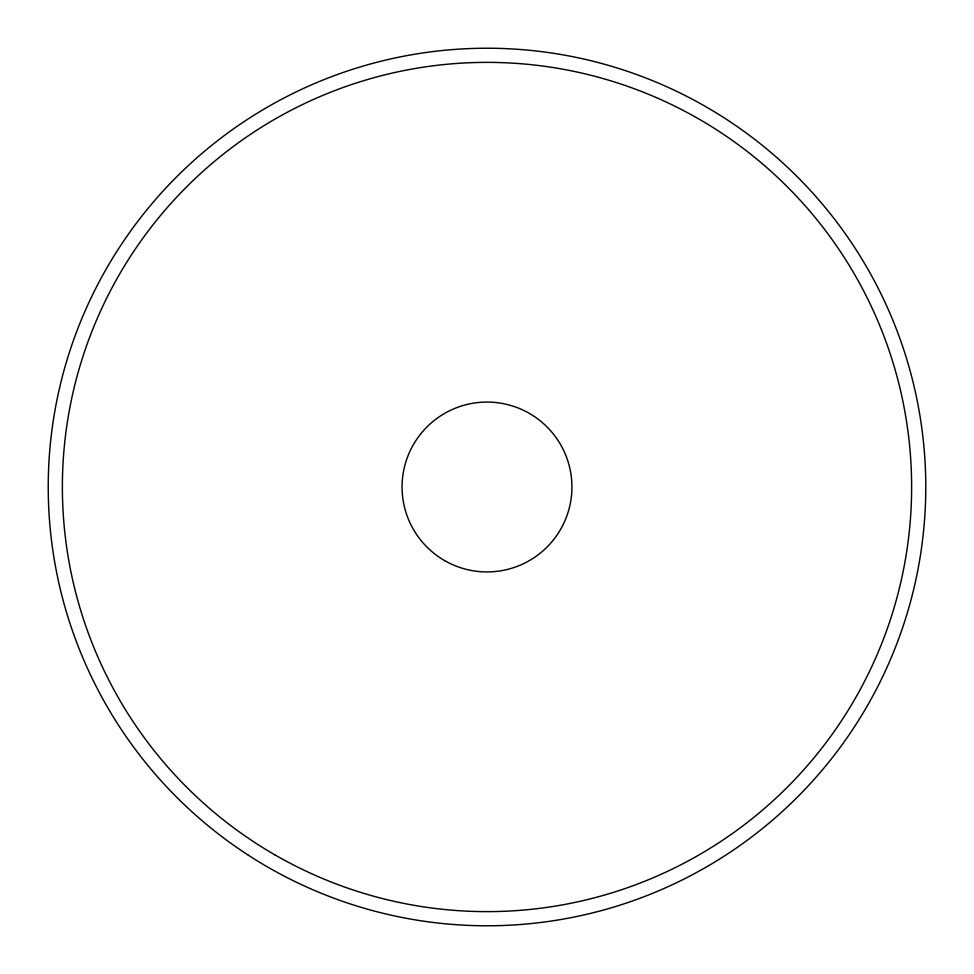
<?xml version="1.0" encoding="UTF-8"?>
<svg xmlns="http://www.w3.org/2000/svg" width="974" height="974" viewBox="0 0 974 974"><rect width="100%" height="100%" fill="white"/><g stroke="black" fill="none" stroke-linecap="round" stroke-linejoin="round"><path stroke-width="1.46" d="M444.534 560.549A84.921 84.921 0 0 0 571.921 487A84.921 84.921 0 0 0 444.534 413.451A84.921 84.921 0 0 0 444.534 560.549M274.68 854.734A424.627 424.627 0 0 0 911.627 487A424.627 424.627 0 0 0 274.68 119.266A424.627 424.627 0 0 0 274.68 854.734M248.407 855.245A438.787 438.787 0 0 0 925.203 509.499A438.787 438.787 0 0 0 287.391 96.256A438.787 438.787 0 0 0 248.407 855.245"/></g></svg>
